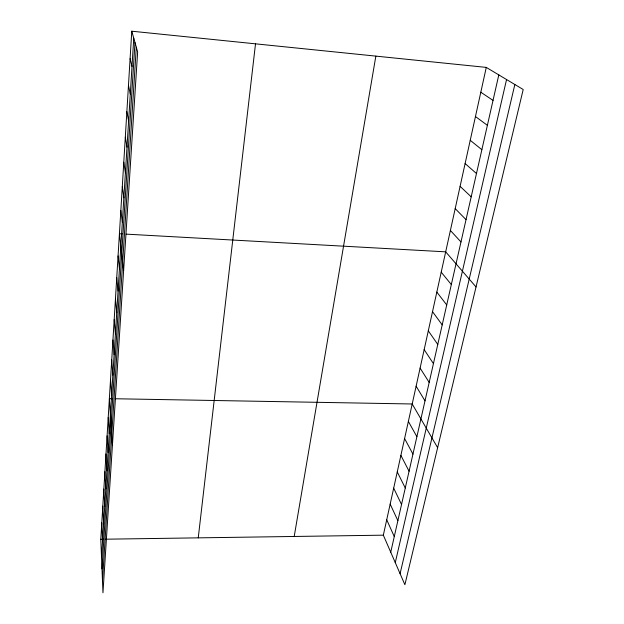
<?xml version="1.0" encoding="UTF-8"?>
<svg xmlns="http://www.w3.org/2000/svg" width="624" height="624" viewBox="0 0 624 624"><rect width="100%" height="100%" fill="white"/><g stroke="black" fill="none" stroke-linecap="round" stroke-linejoin="round"><path stroke-width="0.94" d="M131.773 31.2L137.639 51.94L102.96 592.8L100.799 539.269L131.773 31.2L486.275 67.392L523.201 89.513L404.89 584.735L383.331 535.174L486.275 67.392M101.54 557.599L133.754 38.204M101.993 568.854L134.987 42.549M102.476 580.819L136.305 47.213M198.245 537.857L255.512 43.828M294.208 536.468L375.851 56.113M390.741 552.201L498.802 74.896M395.273 562.63L506.555 79.544M400.085 573.682L514.847 84.505M100.799 539.269L103.639 539.23M105.526 539.198L383.331 535.174M112.289 398.705L109.372 398.65L112.414 445.427M115.206 398.752L412.199 403.985L437.635 447.681M122.32 233.922L119.426 233.758L123.638 270.371M126.181 234.133L445.684 251.839L476.026 286.962M480.808 92.235L493.03 100.394M475.457 116.532L487.391 125.323M470.231 140.306L481.868 149.69M465.106 163.566L476.479 173.527M460.099 186.342L471.198 196.833M455.192 208.627L466.034 219.64M450.388 230.459L460.98 241.964M441.207 272.173L451.331 284.583M436.823 292.102L446.722 304.933M432.518 311.657L442.205 324.878M428.298 330.829L437.775 344.432M424.164 349.643L433.438 363.605M420.1 368.098L429.179 382.411M416.114 386.209L425.006 400.85M408.361 421.434L416.887 436.691M404.594 438.563L412.948 454.116M400.889 455.395L409.071 471.214M397.254 471.916L405.272 488.007M393.682 488.147L401.536 504.488M390.172 504.098L397.878 520.681M386.724 519.776L394.274 536.578M130.104 58.656L132.007 66.464M128.466 85.457L130.291 94.029M126.875 111.626L128.622 120.931M125.315 137.194L127 147.186M123.794 162.17L125.408 172.817M122.304 186.576L123.856 197.847M120.853 210.428L122.335 222.3M118.076 255.91L119.449 268.858M116.758 277.594L118.076 291.041M115.463 298.826L116.727 312.741M114.192 319.613L115.409 333.98M112.952 339.979L114.122 354.775M111.735 359.931L112.858 375.133M110.542 379.486L111.626 395.07M108.233 417.44L109.223 433.742M107.11 435.856L108.061 452.501M106.002 453.929L106.922 470.886M104.926 471.65L105.799 488.904M103.865 489.029L104.707 506.579M102.827 506.095L103.631 523.918M101.806 522.834L102.578 540.922"/></g></svg>
